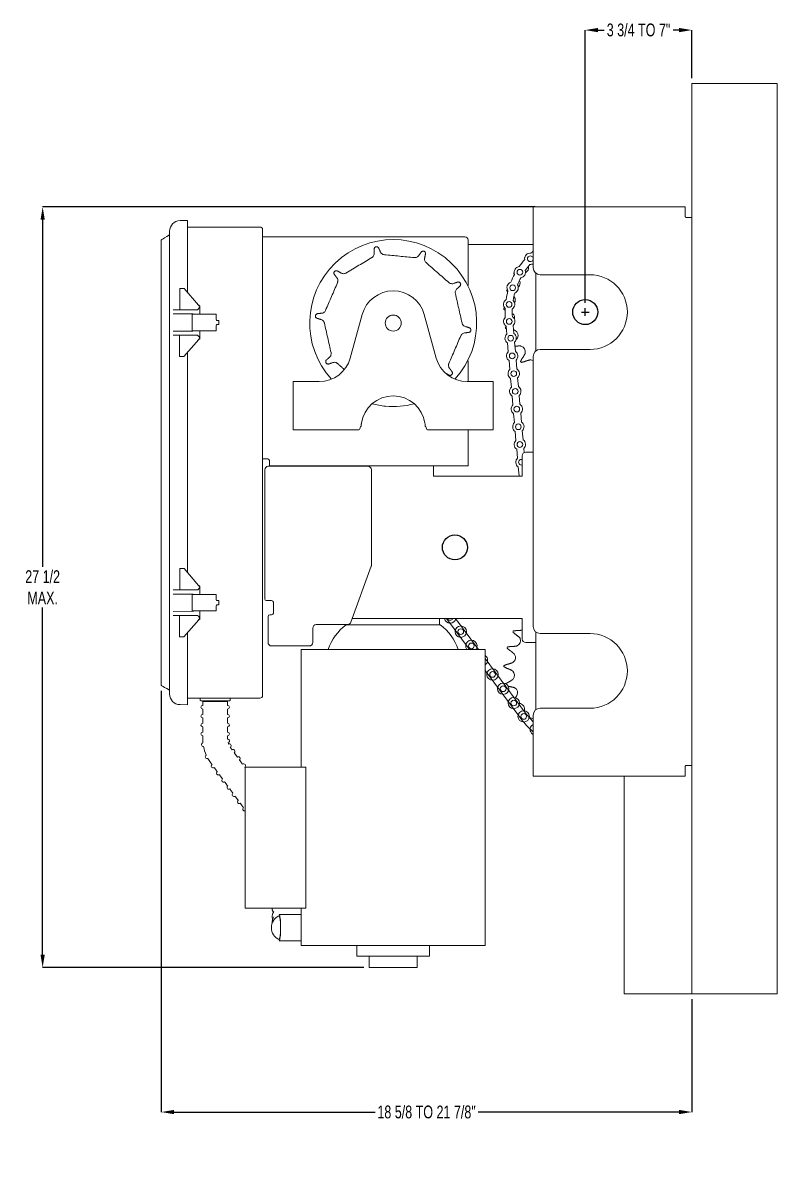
# Model space of a CAD drawing. Header units: inches. Extents: x 1.4 to 23.3, y 5.8 to 20.5.
# Drawn here: x 14.46 to 23.3, y 5.8 to 19.16 of the extents above; entities that cross this region are included whole.
import ezdxf

# ---------------------------------------------------------------- set-up
doc = ezdxf.new("R2010")
doc.units = ezdxf.units.IN
doc.header["$MEASUREMENT"] = 0
doc.header["$PDSIZE"] = -1
doc.layers.add('DIM', color=1, linetype='Continuous')
doc.styles.add('SLDTEXTSTYLE0', font='ARIAL.TTF', dxfattribs={"width": 0.7})
doc.dimstyles.new('SLDDIMSTYLE0', dxfattribs={"dimtxt": 0.15, "dimasz": 0.15, "dimexe": 0, "dimexo": 0.0625, "dimgap": 0.0375, "dimtad": 0, "dimtih": 1, "dimtoh": 1, "dimdec": 0, "dimlfac": 3, "dimrnd": 1e-09, "dimzin": 12, "dimdsep": 46, "dimtxsty": 'SLDTEXTSTYLE0', "dimsah": 1, "dimcen": 0.09, "dimadec": 0, "dimazin": 0, "dimtfac": 1, "dimtdec": 0, "dimtofl": 0, "dimtmove": 0, "dimatfit": 3, "dimfxl": 0, "dimtolj": 1, "dimtzin": 12, "dimarcsym": 0})

# ---------------------------------------------------------------- blocks, each defined once
blk = doc.blocks.new('*D9')
at = {"color": 0, "linetype": 'ByBlock', "lineweight": -2}
for p, q in [((16.084, 11.337), (16.084, 6.402)), ((22.302, 7.723), (22.302, 6.402)), ((16.234, 6.402), (18.591, 6.402)), ((22.152, 6.402), (19.796, 6.402))]:
    blk.add_line(p, q, dxfattribs=at)
at = {"color": 0, "linetype": 'ByBlock'}
for points in [[(16.084, 6.402), (16.234, 6.377), (16.234, 6.427)], [(22.302, 6.402), (22.152, 6.377), (22.152, 6.427)]]:
    blk.add_solid(points, dxfattribs=at)
at = {"layer": 'DEFPOINTS', "color": 0, "linetype": 'ByBlock'}
for p in [(16.084, 11.4), (22.302, 7.785)]:
    blk.add_point(p, dxfattribs=at)
at = {"color": 0, "linetype": 'ByBlock', "insert": (19.193, 6.402), "char_height": 0.15, "attachment_point": 5, "style": 'SLDTEXTSTYLE0'}
blk.add_mtext('18 5/8 TO 21 7/8"', dxfattribs=at)
blk = doc.blocks.new('*D11')
at = {"color": 0, "linetype": 'ByBlock', "lineweight": -2}
for p, q in [((20.462, 17.005), (14.694, 17.005)), ((14.694, 16.855), (14.694, 12.788)), ((14.694, 8.244), (14.694, 12.311)), ((18.457, 8.094), (14.694, 8.094))]:
    blk.add_line(p, q, dxfattribs=at)
at = {"color": 0, "linetype": 'ByBlock'}
for points in [[(14.694, 17.005), (14.669, 16.855), (14.719, 16.855)], [(14.694, 8.094), (14.669, 8.244), (14.719, 8.244)]]:
    blk.add_solid(points, dxfattribs=at)
at = {"layer": 'DEFPOINTS', "color": 0, "linetype": 'ByBlock'}
for p in [(20.525, 17.005), (18.52, 8.094)]:
    blk.add_point(p, dxfattribs=at)
at = {"color": 0, "linetype": 'ByBlock', "insert": (14.694, 12.549), "char_height": 0.15, "attachment_point": 5, "style": 'SLDTEXTSTYLE0'}
blk.add_mtext('27 1/2\\PMAX.', dxfattribs=at)
blk = doc.blocks.new('*D10')
at = {"layer": 'DEFPOINTS', "color": 0}
for p in [(22.302, 19.077), (22.302, 18.452), (21.052, 15.819)]:
    blk.add_point(p, dxfattribs=at)
at = {"layer": 'DIM', "color": 0, "lineweight": -2}
for p, q in [((21.052, 15.881), (21.052, 19.077)), ((21.202, 19.077), (21.273, 19.077)), ((22.152, 19.077), (22.081, 19.077)), ((22.302, 18.514), (22.302, 19.077))]:
    blk.add_line(p, q, dxfattribs=at)
at = {"layer": 'DIM', "color": 0}
for points in [[(21.202, 19.102), (21.202, 19.052), (21.052, 19.077)], [(22.152, 19.102), (22.152, 19.052), (22.302, 19.077)]]:
    blk.add_solid(points, dxfattribs=at)
at = {"layer": 'DIM', "color": 0, "insert": (21.677, 19.154), "char_height": 0.15, "attachment_point": 2, "style": 'SLDTEXTSTYLE0'}
blk.add_mtext('\\A1;3 3/4 TO 7"', dxfattribs=at)

msp = doc.modelspace()

# ---------------------------------------------------------------- linework, layer by layer
at = {"color": 7, "linetype": 'Continuous', "lineweight": 15}
for p, q in [((23.301982, 18.451794), (22.301982, 18.451794)), ((22.301982, 7.785128), (22.301982, 18.451794)), ((23.301982, 7.785128), (23.301982, 18.451794)), ((20.441649, 16.965237), (20.441649, 17.005237)), ((20.441649, 17.005237), (20.524982, 17.005237)), ((22.138649, 17.005237), (20.524982, 17.005237)), ((22.138649, 17.005237), (22.221982, 17.005237)), ((22.221982, 17.005237), (22.221982, 16.965237)), ((16.304607, 16.845481), (16.390122, 16.846974)), ((16.390122, 16.846974), (16.390122, 16.718337)), ((20.441649, 16.965237), (20.441649, 16.925237)), ((20.441649, 16.294404), (20.441649, 16.925237)), ((22.221982, 16.925237), (22.221982, 16.965237)), ((22.221982, 16.925237), (22.221982, 16.900237)), ((22.261982, 16.880237), (22.241982, 16.880237)), ((22.261982, 16.880237), (22.301982, 16.880237)), ((16.181788, 16.718337), (16.181788, 16.7205)), ((16.181788, 11.301671), (16.181788, 16.718337)), ((16.390122, 16.769104), (17.234382, 16.769104)), ((16.390122, 16.008925), (16.390122, 16.718337)), ((17.234382, 16.769104), (17.241049, 16.769104)), ((17.270982, 16.739171), (17.270982, 12.929222)), ((17.270982, 16.655237), (19.590316, 16.655237)), ((19.590316, 16.655237), (19.631982, 16.655237)), ((19.642316, 16.655237), (19.631982, 16.655237)), ((19.678982, 16.618571), (19.678982, 16.566404)), ((19.678982, 16.566404), (19.678982, 16.086305)), ((19.678982, 16.565237), (20.441649, 16.565237)), ((20.471982, 15.317045), (20.471982, 16.230097)), ((21.108315, 16.211071), (20.524982, 16.211071)), ((16.300952, 16.051671), (16.300952, 15.801671)), ((16.300952, 16.051671), (16.303018, 16.051671)), ((16.353937, 16.051671), (16.303018, 16.051671)), ((16.353937, 16.051671), (16.52233, 15.852745)), ((16.224241, 15.801671), (16.467467, 15.801671)), ((16.467467, 15.801671), (16.483315, 15.801671)), ((16.483315, 15.801671), (16.506649, 15.801671)), ((16.506649, 15.801671), (16.512286, 15.801671)), ((16.512286, 15.804459), (16.512286, 15.801671)), ((16.52233, 15.852745), (16.53454, 15.838322)), ((16.522472, 15.852745), (16.52233, 15.852745)), ((16.536602, 15.843494), (16.522472, 15.852745)), ((16.536602, 15.843494), (16.536602, 15.800944)), ((16.224241, 15.754034), (16.450676, 15.752057)), ((16.543315, 15.747504), (16.446649, 15.747504)), ((16.563315, 15.747504), (16.543315, 15.747504)), ((16.726649, 15.747504), (16.563315, 15.747504)), ((16.726649, 15.686671), (16.726649, 15.747504)), ((16.743882, 15.676671), (16.736649, 15.676671)), ((16.757216, 15.676671), (16.743882, 15.676671)), ((16.757216, 15.676671), (16.757216, 15.626671)), ((18.298478, 15.235284), (18.438819, 15.745191)), ((19.165145, 15.745191), (19.305486, 15.235284)), ((16.450676, 15.551284), (16.224241, 15.549308)), ((16.467467, 15.501671), (16.224241, 15.501671)), ((16.29707, 15.251671), (16.29707, 15.501671)), ((16.446649, 15.555838), (16.543315, 15.555838)), ((16.483315, 15.501671), (16.467467, 15.501671)), ((16.506649, 15.501671), (16.483315, 15.501671)), ((16.512653, 15.501671), (16.506649, 15.501671)), ((16.512653, 15.498678), (16.512653, 15.501671)), ((16.536602, 15.502397), (16.536602, 15.459975)), ((16.563315, 15.555838), (16.543315, 15.555838)), ((16.726649, 15.555838), (16.563315, 15.555838)), ((16.726649, 15.555838), (16.726649, 15.616671)), ((16.736649, 15.626671), (16.743882, 15.626671)), ((16.743882, 15.626671), (16.757216, 15.626671)), ((20.124434, 15.608633), (20.13248, 15.515899)), ((20.207538, 15.614891), (20.215502, 15.523103)), ((16.522472, 15.450923), (16.348833, 15.251974)), ((16.52233, 15.451136), (16.534419, 15.465265)), ((16.534419, 15.464894), (16.52233, 15.450923)), ((16.52233, 15.450923), (16.52233, 15.451136)), ((16.522472, 15.450923), (16.52233, 15.450923)), ((16.522472, 15.450923), (16.536602, 15.459975)), ((16.534665, 15.464894), (16.534419, 15.465265)), ((16.534419, 15.465265), (16.534419, 15.464894)), ((16.534665, 15.464894), (16.534419, 15.464894)), ((20.141477, 15.412206), (20.150488, 15.308346)), ((20.224498, 15.419409), (20.23351, 15.315549)), ((16.29707, 15.251671), (16.348568, 15.251671)), ((16.390122, 12.725592), (16.390122, 15.299281)), ((20.441649, 12.091071), (20.441649, 15.252737)), ((20.524982, 15.336071), (21.108315, 15.336071)), ((19.678982, 15.20417), (19.678982, 14.958571)), ((20.159485, 15.204652), (20.168497, 15.100792)), ((20.242507, 15.211855), (20.251518, 15.107996)), ((20.177494, 14.997099), (20.186505, 14.893239)), ((20.260515, 15.004302), (20.269526, 14.900442)), ((17.628649, 14.471237), (17.628649, 14.958571)), ((17.628649, 14.958571), (17.935315, 14.958571)), ((19.668649, 14.958571), (19.975315, 14.958571)), ((19.975315, 14.958571), (19.975315, 14.471237)), ((20.195502, 14.789545), (20.204513, 14.685685)), ((20.278523, 14.796748), (20.287535, 14.692889)), ((20.21351, 14.581991), (20.222521, 14.478132)), ((20.296531, 14.589195), (20.305543, 14.485335)), ((17.628649, 14.395237), (17.628649, 14.471237)), ((18.425656, 14.431237), (18.418204, 14.431237)), ((19.18576, 14.431237), (19.178309, 14.431237)), ((19.975315, 14.471237), (19.975315, 14.395237)), ((17.628649, 14.395237), (18.400888, 14.395237)), ((19.203076, 14.395237), (19.975315, 14.395237)), ((19.678982, 14.395237), (19.678982, 13.973571)), ((20.231518, 14.374438), (20.240529, 14.270578)), ((20.314539, 14.381641), (20.323551, 14.277781)), ((20.249526, 14.166884), (20.258538, 14.063024)), ((20.332548, 14.174088), (20.336593, 14.127461)), ((17.270982, 14.053571), (17.330982, 14.053571)), ((17.350982, 13.973571), (17.350982, 14.033571)), ((20.313649, 13.850237), (20.313649, 14.090237)), ((20.355316, 14.131904), (20.441649, 14.131904)), ((17.297572, 12.995033), (17.297572, 13.925237)), ((17.339238, 13.966904), (18.505905, 13.966904)), ((17.350982, 13.973571), (19.678982, 13.973571)), ((18.547571, 13.925237), (18.547571, 12.809619)), ((19.275315, 13.850237), (19.275315, 13.973571)), ((20.267534, 13.959331), (20.276546, 13.855471)), ((19.275315, 13.850237), (20.313649, 13.850237)), ((17.297572, 12.413571), (17.297572, 12.995033)), ((17.270982, 12.929222), (17.270982, 11.280837)), ((16.300952, 12.768337), (16.300952, 12.518337)), ((16.300952, 12.768337), (16.303018, 12.768337)), ((16.353937, 12.768337), (16.303018, 12.768337)), ((16.353937, 12.768337), (16.52233, 12.569412)), ((18.545059, 12.795368), (18.306883, 12.140986)), ((16.52233, 12.569412), (16.53454, 12.554988)), ((16.522472, 12.569412), (16.52233, 12.569412)), ((16.536602, 12.56016), (16.522472, 12.569412)), ((16.536602, 12.56016), (16.536602, 12.517611)), ((16.224241, 12.518337), (16.467467, 12.518337)), ((16.224241, 12.4707), (16.450676, 12.468724)), ((16.543315, 12.464171), (16.446649, 12.464171)), ((16.467467, 12.518337), (16.483315, 12.518337)), ((16.483315, 12.518337), (16.506649, 12.518337)), ((16.506649, 12.518337), (16.512286, 12.518337)), ((16.512286, 12.521126), (16.512286, 12.518337)), ((16.563315, 12.464171), (16.543315, 12.464171)), ((16.726649, 12.464171), (16.563315, 12.464171)), ((16.726649, 12.403337), (16.726649, 12.464171)), ((16.726649, 12.272504), (16.726649, 12.333337)), ((16.743882, 12.393337), (16.736649, 12.393337)), ((16.736649, 12.343338), (16.743882, 12.343338)), ((16.757216, 12.393337), (16.743882, 12.393337)), ((16.743882, 12.343338), (16.757216, 12.343338)), ((16.757216, 12.393337), (16.757216, 12.343338)), ((17.377572, 12.393571), (17.317572, 12.393571)), ((17.397572, 12.246904), (17.397572, 12.373571)), ((16.450676, 12.267951), (16.224241, 12.265975)), ((16.467467, 12.218338), (16.224241, 12.218338)), ((16.29707, 11.968338), (16.29707, 12.218338)), ((16.522472, 12.16759), (16.348833, 11.96864)), ((16.446649, 12.272504), (16.543315, 12.272504)), ((16.483315, 12.218338), (16.467467, 12.218338)), ((16.506649, 12.218338), (16.483315, 12.218338)), ((16.512653, 12.218338), (16.506649, 12.218338)), ((16.512653, 12.215344), (16.512653, 12.218338)), ((16.52233, 12.167803), (16.534419, 12.181932)), ((16.534419, 12.181561), (16.52233, 12.16759)), ((16.52233, 12.16759), (16.52233, 12.167803)), ((16.522472, 12.16759), (16.52233, 12.16759)), ((16.522472, 12.16759), (16.536602, 12.176642)), ((16.534665, 12.181561), (16.534419, 12.181932)), ((16.534419, 12.181932), (16.534419, 12.181561)), ((16.534665, 12.181561), (16.534419, 12.181561)), ((16.536602, 12.219064), (16.536602, 12.176642)), ((16.563315, 12.272504), (16.543315, 12.272504)), ((16.726649, 12.272504), (16.563315, 12.272504)), ((17.335072, 11.903571), (17.335072, 12.206904)), ((17.355072, 12.226904), (17.377572, 12.226904)), ((20.313649, 12.183571), (18.322383, 12.183571)), ((19.697671, 11.820238), (19.427896, 12.183571)), ((19.801464, 11.820238), (19.531689, 12.183571)), ((20.313649, 11.943571), (20.313649, 12.183571)), ((17.859405, 12.071904), (17.859405, 11.903571)), ((18.267729, 12.113571), (17.901071, 12.113571)), ((18.251982, 12.108571), (19.351982, 12.108571)), ((20.471982, 11.113711), (20.471982, 12.026763)), ((16.29707, 11.968338), (16.348568, 11.968338)), ((16.390122, 11.301671), (16.390122, 12.015948)), ((20.471982, 11.901904), (20.355316, 11.901904)), ((21.108315, 12.007738), (20.524982, 12.007738)), ((17.817738, 11.861904), (17.376738, 11.861904)), ((17.723649, 11.820238), (19.880315, 11.820238)), ((20.365598, 11.060463), (19.880315, 11.714041)), ((20.298691, 11.010785), (19.880315, 11.574253)), ((16.181788, 11.299508), (16.181788, 11.301671)), ((16.390122, 11.301671), (16.390122, 11.173034)), ((17.234382, 11.250904), (16.390122, 11.250904)), ((16.891508, 11.250904), (16.891508, 11.227571)), ((17.241049, 11.250904), (17.234382, 11.250904)), ((16.390122, 11.173034), (16.304607, 11.174527)), ((16.551298, 11.220904), (16.545982, 11.220904)), ((16.834854, 11.220904), (16.551298, 11.220904)), ((16.570149, 11.210904), (16.861815, 11.210904)), ((16.885009, 11.220904), (16.834854, 11.220904)), ((16.885982, 11.220904), (16.885792, 11.220904)), ((20.524982, 11.132738), (21.108315, 11.132738)), ((20.441649, 10.418571), (20.441649, 11.049404)), ((17.400316, 10.441071), (17.066982, 10.441071)), ((17.776462, 10.441071), (17.400316, 10.441071)), ((17.776462, 10.441071), (17.776462, 8.791071)), ((22.221982, 10.418571), (22.221982, 10.443571)), ((22.241982, 10.463571), (22.261982, 10.463571)), ((22.301982, 10.463571), (22.261982, 10.463571)), ((20.441649, 10.418571), (20.441649, 10.378571)), ((20.441649, 10.338571), (20.441649, 10.378571)), ((20.524982, 10.338571), (20.441649, 10.338571)), ((20.524982, 10.338571), (22.138649, 10.338571)), ((21.508649, 7.785128), (21.508649, 10.338571)), ((22.221982, 10.338571), (22.138649, 10.338571)), ((22.221982, 10.378571), (22.221982, 10.418571)), ((22.221982, 10.378571), (22.221982, 10.338571)), ((17.400316, 8.791071), (17.066982, 8.791071)), ((17.776462, 8.791071), (17.400316, 8.791071)), ((17.464556, 8.716904), (17.516982, 8.716904)), ((17.723649, 8.72857), (17.723649, 8.395237)), ((17.464556, 8.406904), (17.516982, 8.406904)), ((18.039485, 8.35357), (17.723649, 8.35357)), ((19.880315, 8.35357), (18.039485, 8.35357)), ((18.500283, 8.226904), (18.375315, 8.226904)), ((19.228649, 8.226904), (18.500283, 8.226904)), ((18.602342, 8.093571), (18.519649, 8.093571)), ((19.084316, 8.093571), (18.602342, 8.093571)), ((21.508649, 7.785128), (22.235982, 7.785128)), ((22.235982, 7.785128), (22.268982, 7.785128)), ((22.268982, 7.785128), (22.301982, 7.785128)), ((23.301982, 7.785128), (22.301982, 7.785128))]:
    msp.add_line(p, q, dxfattribs=at)
at = {"color": 7, "linetype": 'Continuous', "lineweight": 15, "flags": 128}
for points in [[(16.084317, 16.620396), (16.085124, 16.620862), (16.09158, 16.624589), (16.104487, 16.632041), (16.123835, 16.643211), (16.149609, 16.658092), (16.181788, 16.676671)], [(20.343467, 16.411972), (20.342392, 16.410777), (20.34125, 16.409503)], [(20.258538, 14.063024), (20.248973, 14.051604), (20.243253, 14.041)], [(20.276546, 13.855471), (20.272163, 13.850237)], [(16.084317, 11.399612), (16.085124, 11.399146), (16.09158, 11.395419), (16.104487, 11.387967), (16.123835, 11.376797), (16.149609, 11.361916), (16.181788, 11.343337)], [(20.441649, 10.971479), (20.405289, 11.010957), (20.365598, 11.060463)], [(20.441649, 10.82654), (20.435826, 10.830113), (20.422398, 10.842331)], [(20.441649, 10.875443), (20.440361, 10.88805), (20.441649, 10.894701)]]:
    msp.add_lwpolyline(points, dxfattribs=at)
at = {"color": 7, "linetype": 'Continuous', "lineweight": 15}
for centre, radius in [((20.286296, 16.240192), 0.033333), ((20.201944, 16.05896), 0.033333), ((20.159841, 15.863543), 0.033333), ((18.801982, 15.645237), 0.094), ((20.162078, 15.663655), 0.033333), ((20.178489, 15.467654), 0.033333), ((20.196498, 15.260101), 0.033333), ((20.214506, 15.052547), 0.033333), ((20.232514, 14.844994), 0.033333), ((20.250522, 14.63744), 0.033333), ((20.26853, 14.429886), 0.033333), ((20.286539, 14.222333), 0.033333), ((19.593896, 12.029896), 0.066667), ((19.593896, 12.029896), 0.033333), ((19.718092, 11.862629), 0.033333), ((19.966484, 11.528095), 0.066667), ((19.966484, 11.528095), 0.033333), ((20.09068, 11.360829), 0.066667), ((20.09068, 11.360829), 0.033333), ((20.214875, 11.193562), 0.066667), ((20.214875, 11.193562), 0.033333), ((20.331162, 11.03695), 0.066667), ((20.331162, 11.03695), 0.033333)]:
    msp.add_circle(centre, radius, dxfattribs=at)
for centre, radius in [((21.051982, 15.773571), 0.1465), ((19.525316, 13.016904), 0.146667)]:
    msp.add_circle(centre, radius)
for centre, radius, start, end in [((16.306788, 16.7205), 0.125, 91, 180), ((17.241049, 16.739171), 0.029933, 0, 90), ((18.801982, 15.645237), 0.978277, 317.6981869, 222.3018131), ((19.642316, 16.618571), 0.036667, 0, 90), ((20.408703, 16.398233), 0.066667, 82.8793526, 188.8030528), ((21.051982, 15.773571), 0.938333, 130.5750897, 132.5900462), ((20.286296, 16.240192), 0.066667, 95.6793526, 201.6030528), ((21.051982, 15.773571), 0.938333, 139.0923592, 145.3900462), ((21.051982, 15.773571), 0.855, 139.247159, 145.2352464), ((20.322095, 16.29545), 0.0675, 297.0435023, 8.0795923), ((20.408703, 16.398233), 0.033333, 140.8, 351.2556862), ((20.408703, 16.398233), 0.033333, 8.7443138, 140.8), ((20.408703, 16.398233), 0.066667, 266.2061097, 299.6162402), ((21.051982, 15.773571), 0.938333, 151.8923592, 158.1900462), ((21.051982, 15.773571), 0.953703, 150.6902377, 151.5125436), ((21.051982, 15.773571), 0.855, 152.047159, 158.0352464), ((20.286296, 16.240192), 0.066667, 279.0061097, 18.2762957), ((20.524982, 16.294404), 0.083333, 180, 270), ((21.108316, 15.773571), 0.4375, 270, 90), ((21.051982, 15.773571), 0.953703, 164.023571, 164.8458769), ((20.201944, 16.05896), 0.066667, 108.4793526, 214.4030528), ((20.201944, 16.05896), 0.066667, 291.8061097, 31.0762957), ((20.221416, 16.113059), 0.0675, 314.0820386, 21.4129256), ((18.801982, 15.645237), 0.376667, 15.3884768, 164.6115232), ((20.159841, 15.863543), 0.066667, 121.2793526, 227.2030528), ((21.051982, 15.773571), 0.938333, 164.6923592, 170.9900462), ((20.159841, 15.863543), 0.066667, 304.6061097, 43.8762957), ((21.051982, 15.773571), 0.855, 164.847159, 170.8352464), ((20.165512, 15.912366), 0.0675, 330.982544, 34.7462589), ((21.051982, 15.773571), 0.953703, 177.3569043, 178.1792103), ((21.051982, 15.773571), 0.938333, 177.4923592, 183.7900462), ((21.051982, 15.773571), 0.855, 177.647159, 183.6352464), ((16.736649, 15.686671), 0.01, 180, 270), ((20.162078, 15.663655), 0.066667, 134.0793526, 235.6216547), ((20.162078, 15.663655), 0.066667, 312.9919701, 56.6762957), ((20.157399, 15.704191), 0.0675, 347.76691, 48.0795923), ((16.736649, 15.616671), 0.01, 90, 180), ((20.178489, 15.467654), 0.066667, 133.6409847, 236.2766098), ((21.051982, 15.773571), 0.953703, 190.6902377, 191.5125436), ((20.178489, 15.467654), 0.066667, 313.6409847, 56.2766098), ((20.197512, 15.499756), 0.0675, 334.123189, 61.4129256), ((20.283691, 15.310082), 0.0675, 347.4565223, 74.7462589), ((17.935316, 15.335237), 0.376667, 270, 344.6115232), ((19.668649, 15.335237), 0.376667, 195.3884768, 270), ((20.196498, 15.260101), 0.066667, 133.6409847, 236.2766098), ((20.196498, 15.260101), 0.066667, 313.6409847, 56.2766098), ((20.524982, 15.252737), 0.083333, 90, 180), ((20.214506, 15.052547), 0.066667, 133.6409847, 236.2766098), ((20.214506, 15.052547), 0.066667, 313.6409847, 56.2766098), ((21.051982, 15.773571), 0.953703, 217.3569043, 218.1792103), ((20.411288, 15.145396), 0.0675, 63.2697701, 88.0795923), ((20.232514, 14.844994), 0.066667, 133.6409847, 236.2766098), ((20.232514, 14.844994), 0.066667, 313.6409847, 56.2766098), ((18.801982, 14.415237), 0.376667, 8.5500077, 171.4499923), ((18.801982, 15.645237), 0.978277, 255.3242959, 264.7028507), ((18.801982, 15.645237), 0.978277, 264.7028507, 284.6757041), ((20.250522, 14.63744), 0.066667, 133.6409847, 236.2766098), ((20.250522, 14.63744), 0.066667, 313.6409847, 56.2766098), ((20.26853, 14.429886), 0.066667, 133.6409847, 236.2766098), ((20.26853, 14.429886), 0.066667, 313.6409847, 56.2766098), ((20.286539, 14.222333), 0.066667, 133.6409847, 236.2766098), ((20.286539, 14.222333), 0.066667, 313.6409847, 56.2766098), ((17.330982, 14.033571), 0.02, 0, 90), ((20.304547, 14.014779), 0.066667, 133.6409847, 236.2766098), ((20.304547, 14.014779), 0.033333, 74.1534524, 285.8465476), ((20.304547, 14.014779), 0.033333, 74.1533317, 128.1298523), ((20.355316, 14.090237), 0.041667, 90, 180), ((17.339238, 13.925237), 0.041667, 90, 180), ((18.505905, 13.925237), 0.041667, 0, 90), ((20.322555, 13.807226), 0.066667, 133.6409847, 139.821082), ((18.505905, 12.809619), 0.041667, 340, 0), ((16.736649, 12.403337), 0.01, 180, 270), ((16.736649, 12.333337), 0.01, 90, 180), ((17.317571, 12.413571), 0.02, 180, 270), ((17.377571, 12.373571), 0.02, 0, 90), ((17.355071, 12.206904), 0.02, 90, 180), ((17.377571, 12.246904), 0.02, 270, 0), ((19.4697, 12.197162), 0.066667, 191.7636582, 348.2363418), ((19.4697, 12.197162), 0.033333, 204.0635878, 335.9364122), ((17.901071, 12.071904), 0.041667, 90, 180), ((18.57767, 11.649949), 0.5625, 125.3803034, 162.3780768), ((18.267729, 12.155237), 0.041667, 270, 340), ((19.026294, 11.649949), 0.5625, 17.6219232, 54.6196966), ((21.12097, 11.757157), 0.953703, 162.9221804, 163.7444863), ((20.524982, 12.091071), 0.083333, 180, 270), ((17.376738, 11.903571), 0.041667, 180, 270), ((17.817738, 11.903571), 0.041667, 270, 0), ((19.718092, 11.862629), 0.066667, 46.5412186, 219.484743), ((19.718092, 11.862629), 0.066667, 320.515257, 46.5412186), ((20.228095, 11.925628), 0.0675, 293.0217984, 20.311535), ((20.355316, 11.943571), 0.041667, 180, 270), ((21.108316, 11.570237), 0.4375, 270, 90), ((21.051982, 11.570237), 0.953703, 162.9221804, 163.7444863), ((20.168344, 11.726047), 0.0675, 306.3551317, 33.6448683), ((19.842288, 11.695362), 0.066667, 304.7791785, 55.2208659), ((21.051982, 11.570237), 0.953703, 176.2555137, 177.0778196), ((20.15623, 11.518066), 0.0675, 319.688465, 46.9782016), ((20.192407, 11.312898), 0.0675, 333.0217984, 60.311535), ((16.306788, 11.299508), 0.125, 180, 269), ((16.545982, 11.227571), 0.006667, 180, 270), ((17.241049, 11.280837), 0.029933, 270, 0), ((16.570149, 11.144237), 0.020833, 90, 270), ((16.861816, 11.144237), 0.020833, 270, 90), ((20.274924, 11.121603), 0.0675, 346.3551317, 73.6448683), ((20.524982, 11.049404), 0.083333, 90, 180), ((16.570149, 11.040071), 0.020833, 90, 270), ((16.570149, 10.935904), 0.020833, 90, 270), ((16.861816, 11.040071), 0.020833, 270, 90), ((16.861816, 10.935904), 0.020833, 270, 90), ((21.052061, 11.570163), 0.938333, 216.5939541, 229.4185906), ((20.399332, 10.954494), 0.0675, 51.1767783, 86.9782016), ((16.570149, 10.831737), 0.020833, 90, 270), ((16.861816, 10.831737), 0.020833, 270, 90), ((20.473561, 10.885072), 0.066667, 118.5995876, 219.874552), ((16.575612, 10.705805), 0.020833, 98.6598378, 278.6598378), ((17.049316, 10.777952), 0.479167, 180, 186.1675146), ((16.863953, 10.74972), 0.020833, 278.6598378, 98.6598378), ((17.049316, 10.777952), 0.1875, 180, 182.2704213), ((17.049316, 10.777952), 0.1875, 195.0406611, 200.1745967), ((16.88161, 10.6941), 0.020833, 296.5647689, 116.5647689), ((17.049316, 10.777952), 0.479167, 191.1748569, 204.0704198), ((16.620735, 10.563664), 0.020833, 116.5647689, 296.5647689), ((17.049316, 10.777952), 0.1875, 212.9377335, 216.1267158), ((16.926485, 10.628202), 0.020833, 306.1267158, 126.1267158), ((16.987899, 10.544065), 0.020833, 306.1267158, 126.1267158), ((17.049316, 10.777952), 0.479167, 209.0627496, 216.1267158), ((16.690902, 10.456243), 0.020833, 126.1267158, 306.1267158), ((17.049313, 10.459928), 0.020833, 306.1267158, 126.1267158), ((16.752316, 10.372106), 0.020833, 126.1267158, 306.1267158), ((16.81373, 10.287969), 0.020833, 126.1267158, 306.1267158), ((16.875143, 10.203832), 0.020833, 126.1267158, 306.1267158), ((16.936557, 10.119695), 0.020833, 126.1267158, 306.1267158), ((16.997971, 10.035559), 0.020833, 126.1267158, 306.1267158), ((17.059385, 9.951422), 0.020833, 126.1267158, 291.3871277), ((17.529482, 8.561904), 0.154167, 115.4220843, 244.5779157)]:
    msp.add_arc(centre, radius, start, end, dxfattribs=at)
for centre, major_axis, ratio, start_param, end_param in [((16.494982, 15.854976), (0.001628, 0.055974), 0.743829861, 3.608942618, 4.431976311), ((16.494982, 15.871907), (0.0397, -0.033422), 0.378514433, 6.272175522, 6.544137861), ((16.494982, 15.448929), (-0.001673, 0.05538), 0.75177169, 4.982040297, 5.805073989), ((16.494982, 15.432177), (0.039818, 0.032558), 0.376987731, 6.031716024, 6.293986212), ((18.400888, 14.471237), (0, 0.076), 0.267949192, 3.141592654, 4.158127146), ((19.203076, 14.471237), (0, 0.076), 0.267949192, 2.125058161, 3.141592654), ((16.494982, 12.588574), (0.0397, -0.033422), 0.378514433, 6.272175522, 6.544137861), ((16.494982, 12.571643), (0.001628, 0.055974), 0.743829861, 3.608942618, 4.431976311), ((16.494982, 12.165596), (-0.001673, 0.05538), 0.75177169, 4.982040297, 5.805073989), ((16.494982, 12.148843), (0.039818, 0.032558), 0.376987731, 6.031716024, 6.293986212), ((17.464556, 8.561904), (0, 0.155), 0.120558403, 3.141592654, 6.283185307), ((17.464556, 8.561904), (0, 0.138333), 0.120558403, 3.141592654, 6.283185307)]:
    msp.add_ellipse(centre, major_axis=major_axis, ratio=ratio, start_param=start_param, end_param=end_param, dxfattribs=at)
for points, knots in [([(22.241982, 16.880237), (22.239996, 16.8804), (22.236017, 16.880727), (22.230154, 16.883687), (22.225556, 16.888271), (22.222547, 16.893974), (22.222168, 16.898174), (22.221982, 16.900237)], [0, 0, 0, 0, 0.206859, 0.41437959, 0.60967998, 0.808284529, 1, 1, 1, 1]), ([(18.552348, 16.411912), (18.555092, 16.413741), (18.563168, 16.419125), (18.573442, 16.431954), (18.580552, 16.45033), (18.579754, 16.463235), (18.579355, 16.469677)], [0, 0, 0, 0, 0.146285962, 0.43046359, 0.715733243, 1, 1, 1, 1]), ([(18.578963, 16.514229), (18.579719, 16.517331), (18.581216, 16.523478), (18.58726, 16.531241), (18.595352, 16.536628), (18.604785, 16.538987), (18.6144, 16.538107), (18.62314, 16.534129), (18.628193, 16.529371), (18.630288, 16.526344), (18.630614, 16.525872)], [0, 0, 0, 0, 0.143759358, 0.28488267, 0.422605886, 0.558135298, 0.693839657, 0.831959687, 0.973833, 1, 1, 1, 1]), ([(18.649374, 16.48546), (18.650577, 16.482059), (18.653887, 16.472697), (18.663981, 16.459619), (18.679815, 16.448463), (18.692299, 16.446068), (18.698553, 16.444868)], [0, 0, 0, 0, 0.15997393, 0.440438424, 0.719693613, 1, 1, 1, 1]), ([(18.698553, 16.444868), (18.757205, 16.43943), (18.874576, 16.428547), (18.991946, 16.417665), (19.050664, 16.412221)], [0, 0, 0, 0, 0.499724331, 1, 1, 1, 1]), ([(19.050664, 16.412221), (19.053959, 16.412088), (19.063657, 16.411697), (19.07951, 16.416037), (19.096063, 16.426724), (19.103003, 16.437634), (19.106467, 16.443079)], [0, 0, 0, 0, 0.146283995, 0.430463007, 0.715731707, 1, 1, 1, 1]), ([(19.132337, 16.479354), (19.134771, 16.481419), (19.139595, 16.485512), (19.149048, 16.48824), (19.158761, 16.487841), (19.167779, 16.484206), (19.175041, 16.477842), (19.179773, 16.469487), (19.181065, 16.462667), (19.18098, 16.458987), (19.180967, 16.458413)], [0, 0, 0, 0, 0.1437608039, 0.2848833918, 0.4226046706, 0.5581328322, 0.6938381448, 0.8319591584, 0.9738336269, 1, 1, 1, 1]), ([(18.248295, 16.231358), (18.298942, 16.261433), (18.400293, 16.321618), (18.501644, 16.381803), (18.552348, 16.411912)], [0, 0, 0, 0, 0.499724146, 1, 1, 1, 1]), ([(19.17239, 16.414692), (19.171364, 16.411234), (19.168539, 16.401714), (19.169018, 16.385201), (19.175271, 16.366869), (19.183963, 16.357593), (19.188317, 16.352946)], [0, 0, 0, 0, 0.159974138, 0.440438005, 0.719691585, 1, 1, 1, 1]), ([(19.188317, 16.352946), (19.232572, 16.314072), (19.32113, 16.236279), (19.409688, 16.158487), (19.453991, 16.119569)], [0, 0, 0, 0, 0.499724112, 1, 1, 1, 1]), ([(18.110776, 16.217179), (18.109564, 16.220133), (18.107162, 16.225985), (18.107488, 16.235819), (18.110869, 16.244933), (18.117113, 16.252386), (18.125409, 16.257326), (18.134818, 16.259245), (18.141703, 16.258366), (18.145178, 16.257148), (18.145719, 16.256958)], [0, 0, 0, 0, 0.143761283, 0.28488426, 0.422606125, 0.558133223, 0.693835919, 0.831959232, 0.97383011, 1, 1, 1, 1]), ([(18.149384, 16.118758), (18.150529, 16.121852), (18.153897, 16.130954), (18.154669, 16.147372), (18.14962, 16.166418), (18.141389, 16.176389), (18.13728, 16.181366)], [0, 0, 0, 0, 0.1462830124, 0.4304621408, 0.715730903, 1, 1, 1, 1]), ([(18.184649, 16.235291), (18.187621, 16.233246), (18.195802, 16.227618), (18.211655, 16.222971), (18.231023, 16.223253), (18.24253, 16.228653), (18.248295, 16.231358)], [0, 0, 0, 0, 0.15997611, 0.44043873, 0.719690611, 1, 1, 1, 1]), ([(18.009527, 15.793969), (18.032824, 15.848071), (18.079443, 15.956334), (18.126062, 16.064597), (18.149384, 16.118758)], [0, 0, 0, 0, 0.499724303, 1, 1, 1, 1]), ([(19.453991, 16.119569), (19.456579, 16.117524), (19.464196, 16.111508), (19.479571, 16.1057), (19.499245, 16.104617), (19.511272, 16.109364), (19.517275, 16.111734)], [0, 0, 0, 0, 0.1462855911, 0.4304633028, 0.7157313638, 1, 1, 1, 1]), ([(19.553923, 16.050019), (19.55106, 16.047825), (19.543179, 16.041783), (19.53386, 16.028142), (19.528143, 16.009635), (19.529723, 15.997023), (19.530514, 15.990704)], [0, 0, 0, 0, 0.1599737616, 0.4404384705, 0.7196918736, 1, 1, 1, 1]), ([(19.559526, 16.125874), (19.562709, 16.126114), (19.569018, 16.12659), (19.578269, 16.123241), (19.585892, 16.117209), (19.591051, 16.108967), (19.593186, 16.099551), (19.592103, 16.090009), (19.58914, 16.083733), (19.586908, 16.080805), (19.58656, 16.080349)], [0, 0, 0, 0, 0.1437609397, 0.2848846795, 0.4226060721, 0.5581325171, 0.6938392884, 0.8319592948, 0.9738335309, 1, 1, 1, 1]), ([(19.530514, 15.990704), (19.543467, 15.933242), (19.569387, 15.818253), (19.595307, 15.703264), (19.608274, 15.645738)], [0, 0, 0, 0, 0.499724115, 1, 1, 1, 1]), ([(17.955725, 15.759742), (17.959331, 15.759834), (17.969258, 15.76009), (17.984815, 15.765648), (18.000318, 15.77726), (18.006453, 15.788393), (18.009527, 15.793969)], [0, 0, 0, 0, 0.159970969, 0.440436842, 0.719691999, 1, 1, 1, 1]), ([(16.467467, 15.746277), (16.467432, 15.746294), (16.466429, 15.746796), (16.463577, 15.748206), (16.45814, 15.750857), (16.453424, 15.751615), (16.450676, 15.752057)], [0, 0, 0, 0, 0.006385413, 0.1846580012, 0.5247957329, 1, 1, 1, 1]), ([(17.906605, 15.701667), (17.903889, 15.703344), (17.898506, 15.706667), (17.89299, 15.714814), (17.890368, 15.724175), (17.891039, 15.733875), (17.894847, 15.742748), (17.901331, 15.749831), (17.907418, 15.753167), (17.910944, 15.754223), (17.911493, 15.754388)], [0, 0, 0, 0, 0.143758651, 0.28488476, 0.422607369, 0.558133606, 0.693840956, 0.831960978, 0.973836839, 1, 1, 1, 1]), ([(17.995691, 15.644736), (17.994799, 15.647912), (17.992174, 15.657256), (17.983148, 15.670992), (17.967868, 15.683432), (17.955348, 15.686661), (17.949098, 15.688273)], [0, 0, 0, 0, 0.146283256, 0.430462232, 0.715730027, 1, 1, 1, 1]), ([(18.07345, 15.299771), (18.060497, 15.357233), (18.034577, 15.472222), (18.008658, 15.58721), (17.995691, 15.644736)], [0, 0, 0, 0, 0.499724102, 1, 1, 1, 1]), ([(19.608274, 15.645738), (19.609166, 15.642563), (19.611791, 15.633219), (19.620817, 15.619483), (19.636096, 15.607043), (19.648617, 15.603814), (19.654866, 15.602202)], [0, 0, 0, 0, 0.1462833235, 0.430462432, 0.7157326413, 1, 1, 1, 1]), ([(16.450676, 15.551284), (16.453595, 15.551764), (16.458453, 15.552563), (16.463011, 15.554903), (16.464831, 15.555838)], [0, 0, 0, 0, 0.6008032453, 1, 1, 1, 1]), ([(19.648239, 15.530733), (19.644634, 15.53064), (19.634707, 15.530385), (19.61915, 15.524827), (19.603647, 15.513215), (19.597511, 15.502082), (19.594437, 15.496505)], [0, 0, 0, 0, 0.159973776, 0.440436526, 0.719691537, 1, 1, 1, 1]), ([(19.697359, 15.588808), (19.700076, 15.587131), (19.705459, 15.583808), (19.710974, 15.57566), (19.713597, 15.5663), (19.712926, 15.5566), (19.709118, 15.547727), (19.702634, 15.540644), (19.696547, 15.537308), (19.69302, 15.536251), (19.692471, 15.536087)], [0, 0, 0, 0, 0.14376079, 0.28488377, 0.422607094, 0.55813331, 0.693840639, 0.831961147, 0.973834319, 1, 1, 1, 1]), ([(19.594437, 15.496505), (19.571141, 15.442404), (19.524522, 15.334141), (19.477903, 15.225878), (19.45458, 15.171716)], [0, 0, 0, 0, 0.499724366, 1, 1, 1, 1]), ([(18.050042, 15.240456), (18.052904, 15.24265), (18.060785, 15.248692), (18.070104, 15.262333), (18.075821, 15.280839), (18.074241, 15.293452), (18.07345, 15.299771)], [0, 0, 0, 0, 0.159972015, 0.44043843, 0.719692563, 1, 1, 1, 1]), ([(18.044438, 15.164601), (18.041255, 15.164361), (18.034947, 15.163885), (18.025696, 15.167234), (18.018072, 15.173266), (18.012913, 15.181508), (18.010779, 15.190924), (18.011861, 15.200466), (18.014825, 15.206742), (18.017057, 15.20967), (18.017404, 15.210126)], [0, 0, 0, 0, 0.143760718, 0.284884239, 0.422608023, 0.558134258, 0.693839517, 0.831959989, 0.973835151, 1, 1, 1, 1]), ([(18.149973, 15.170906), (18.147385, 15.17295), (18.139769, 15.178967), (18.124393, 15.184774), (18.104719, 15.185858), (18.092692, 15.18111), (18.086689, 15.178741)], [0, 0, 0, 0, 0.146282859, 0.430460367, 0.715734281, 1, 1, 1, 1]), ([(19.45458, 15.171716), (19.453436, 15.168623), (19.450067, 15.159521), (19.449295, 15.143103), (19.454345, 15.124057), (19.462576, 15.114086), (19.466684, 15.109109)], [0, 0, 0, 0, 0.146283949, 0.430462225, 0.715732531, 1, 1, 1, 1]), ([(19.493189, 15.073295), (19.494401, 15.070342), (19.496802, 15.06449), (19.496476, 15.054656), (19.493096, 15.045542), (19.486851, 15.038089), (19.478555, 15.033149), (19.469146, 15.03123), (19.462261, 15.032109), (19.458787, 15.033327), (19.458246, 15.033517)], [0, 0, 0, 0, 0.143760713, 0.284885131, 0.422607737, 0.558133495, 0.693838955, 0.831960472, 0.973834767, 1, 1, 1, 1]), ([(18.429502, 14.471237), (18.428921, 14.4671), (18.427764, 14.45885), (18.426403, 14.445109), (18.42593, 14.436335), (18.425656, 14.431237)], [0, 0, 0, 0, 0.296612091, 0.591344814, 1, 1, 1, 1]), ([(19.178309, 14.431237), (19.178123, 14.434868), (19.177751, 14.442128), (19.176595, 14.455628), (19.175248, 14.46549), (19.174463, 14.471237)], [0, 0, 0, 0, 0.29443322, 0.588778653, 1, 1, 1, 1]), ([(16.467467, 12.462943), (16.467432, 12.462961), (16.466429, 12.463462), (16.463577, 12.464873), (16.45814, 12.467524), (16.453424, 12.468282), (16.450676, 12.468724)], [0, 0, 0, 0, 0.006385413, 0.1846580012, 0.5247957329, 1, 1, 1, 1]), ([(16.450676, 12.267951), (16.453595, 12.268431), (16.458453, 12.26923), (16.463011, 12.27157), (16.464831, 12.272504)], [0, 0, 0, 0, 0.6008032453, 1, 1, 1, 1]), ([(16.885009, 11.220904), (16.885041, 11.220904), (16.885551, 11.220905), (16.886784, 11.221069), (16.888586, 11.221851), (16.890202, 11.223369), (16.891298, 11.225346), (16.891438, 11.226829), (16.891508, 11.227571)], [0, 0, 0, 0, 0.009680999, 0.151342012, 0.366317443, 0.57843096, 0.789170462, 1, 1, 1, 1]), ([(22.221982, 10.443571), (22.222202, 10.445814), (22.222642, 10.450301), (22.226066, 10.456264), (22.230987, 10.460683), (22.236666, 10.46319), (22.240268, 10.463448), (22.241982, 10.463571)], [0, 0, 0, 0, 0.208309626, 0.416693193, 0.622782947, 0.820495527, 1, 1, 1, 1]), ([(17.383832, 8.791071), (17.383698, 8.790721), (17.382164, 8.786713), (17.38247, 8.777768), (17.385514, 8.765938), (17.392495, 8.755397), (17.39851, 8.748768), (17.402975, 8.745864), (17.403482, 8.745534)], [0, 0, 0, 0, 0.021405017, 0.2451257044, 0.4785942467, 0.7121105896, 0.9672828876, 1, 1, 1, 1]), ([(17.403482, 8.74573), (17.39951, 8.740949), (17.392239, 8.730455), (17.385033, 8.713247), (17.381928, 8.694924), (17.383631, 8.677028), (17.386429, 8.665106), (17.38952, 8.659689), (17.389586, 8.659571)], [0.4061148111, 0.4061148111, 0.4061148111, 0.4061148111, 0.5202045227, 0.644349402, 0.7644294033, 0.8814311237, 0.9974337666, 1, 1, 1, 1]), ([(17.403482, 8.68928), (17.399781, 8.683556), (17.392725, 8.670838), (17.385624, 8.650048), (17.382104, 8.62908), (17.383063, 8.615596), (17.383489, 8.609619)], [0.3403940465, 0.3403940465, 0.3403940465, 0.3403940465, 0.4975926473, 0.6780954832, 0.8573194134, 1, 1, 1, 1]), ([(17.403482, 8.654509), (17.399866, 8.648395), (17.39475, 8.638275), (17.391612, 8.627478), (17.390442, 8.62345)], [0.6848381396, 0.6848381396, 0.6848381396, 0.6848381396, 0.8824500542, 1, 1, 1, 1])]:
    msp.add_open_spline(points, degree=3, knots=knots, dxfattribs=at)
for points in [[(16.084317, 16.620396), (16.084317, 11.399612)], [(18.579355, 16.469677), (18.578963, 16.514229)], [(18.630614, 16.525872), (18.649374, 16.48546)], [(19.106467, 16.443079), (19.132337, 16.479354)], [(19.180967, 16.458413), (19.17239, 16.414692)], [(20.342778, 16.4059), (20.34125, 16.409503)], [(18.13728, 16.181366), (18.110776, 16.217179)], [(18.145719, 16.256958), (18.184649, 16.235291)], [(20.223866, 16.214689), (20.213752, 16.228455)], [(19.517275, 16.111734), (19.559526, 16.125874)], [(19.58656, 16.080349), (19.553923, 16.050019)], [(20.135116, 16.03607), (20.139278, 16.036746)], [(20.14483, 16.011506), (20.131443, 16.022884)], [(16.536649, 15.747504), (16.536649, 15.800943)], [(20.114759, 15.795712), (20.098761, 15.803873)], [(20.099294, 15.81755), (20.108761, 15.821484)], [(16.446649, 15.747504), (16.446649, 15.555838)], [(17.949098, 15.688273), (17.906605, 15.701667)], [(17.911493, 15.754388), (17.955725, 15.759742)], [(16.536649, 15.502398), (16.536649, 15.555838)], [(19.692471, 15.536087), (19.648239, 15.530733)], [(19.654866, 15.602202), (19.697359, 15.588808)], [(20.114831, 15.59666), (20.124844, 15.603907)], [(20.126837, 15.580945), (20.117467, 15.583228)], [(20.219994, 15.563402), (20.211862, 15.565055)], [(20.229811, 15.559027), (20.219994, 15.563402)], [(20.242657, 15.375646), (20.228508, 15.373201)], [(20.241246, 15.44863), (20.252799, 15.46103)], [(20.290888, 15.377198), (20.242657, 15.375646)], [(20.252799, 15.46103), (20.258245, 15.470296)], [(20.30145, 15.375204), (20.290888, 15.377198)], [(18.017404, 15.210126), (18.050042, 15.240456)], [(20.311645, 15.229045), (20.322553, 15.243209)], [(20.322553, 15.243209), (20.346418, 15.28515)], [(20.346418, 15.28515), (20.34958, 15.295423)], [(18.086689, 15.178741), (18.044438, 15.164601)], [(18.22956, 15.100994), (18.149973, 15.170906)], [(19.466684, 15.109109), (19.493189, 15.073295)], [(20.293911, 15.194885), (20.311645, 15.229045)], [(20.339801, 15.192704), (20.302294, 15.184065)], [(20.356241, 15.199729), (20.339801, 15.192704)], [(20.402813, 15.212362), (20.356241, 15.199729)], [(20.41355, 15.212858), (20.402813, 15.212362)], [(19.458246, 15.033517), (19.419315, 15.055184)], [(16.446649, 12.464171), (16.446649, 12.272504)], [(16.536649, 12.464171), (16.536649, 12.51761)], [(16.536649, 12.219065), (16.536649, 12.272504)], [(19.343649, 12.108571), (19.343649, 12.183571)], [(20.234236, 11.998634), (20.205393, 12.024119)], [(20.209319, 12.037231), (20.247421, 12.042674)], [(20.247421, 12.042674), (20.265287, 12.042039)], [(20.265287, 12.042039), (20.313285, 12.047021)], [(20.286876, 11.958809), (20.234236, 11.998634)], [(20.291397, 11.949059), (20.286876, 11.958809)], [(17.723649, 11.820238), (17.723649, 11.051904)], [(19.880315, 11.051904), (19.880315, 11.820238)], [(20.165248, 11.811714), (20.136406, 11.837199)], [(20.140331, 11.850312), (20.178433, 11.855755)], [(20.180525, 11.802427), (20.165248, 11.811714)], [(20.178433, 11.855755), (20.1963, 11.855119)], [(20.217888, 11.77189), (20.180525, 11.802427)], [(20.1963, 11.855119), (20.244297, 11.860102)], [(20.224537, 11.763445), (20.217888, 11.77189)], [(20.244297, 11.860102), (20.254493, 11.863504)], [(20.100315, 11.632521), (20.136135, 11.646604)], [(20.136135, 11.646604), (20.153666, 11.650106)], [(20.153666, 11.650106), (20.199221, 11.666023)], [(20.199221, 11.666023), (20.208357, 11.671685)], [(20.133462, 11.60071), (20.09952, 11.618857)], [(20.150468, 11.595197), (20.133462, 11.60071)], [(20.193867, 11.574099), (20.150468, 11.595197)], [(20.202284, 11.567415), (20.193867, 11.574099)], [(20.122738, 11.41911), (20.14321, 11.433337)], [(20.14321, 11.433337), (20.159462, 11.440788)], [(20.169013, 11.38662), (20.151193, 11.388064)], [(20.159462, 11.440788), (20.200118, 11.466781)], [(20.216107, 11.3761), (20.169013, 11.38662)], [(20.200118, 11.466781), (20.207702, 11.474397)], [(20.225839, 11.371537), (20.216107, 11.3761)], [(16.539316, 11.250904), (16.539316, 11.227571)], [(20.231199, 11.256859), (20.246939, 11.273116)], [(20.246939, 11.273116), (20.252562, 11.282276)], [(16.570149, 11.210904), (16.570149, 11.165071)], [(16.570149, 11.123404), (16.570149, 11.060904)], [(16.861815, 11.165071), (16.861815, 11.210904)], [(16.861815, 11.060904), (16.861815, 11.123404)], [(20.293931, 11.186371), (20.28341, 11.188567)], [(20.339258, 11.101848), (20.340519, 11.105679)], [(16.570149, 11.019238), (16.570149, 10.956738)], [(16.861815, 10.956738), (16.861815, 11.019238)], [(17.723649, 11.051904), (17.723649, 10.441071)], [(19.880315, 8.72857), (19.880315, 11.051904)], [(16.570149, 10.915071), (16.570149, 10.852571)], [(16.861815, 10.852571), (16.861815, 10.915071)], [(16.570149, 10.810904), (16.570149, 10.777952)], [(16.861815, 10.777952), (16.861815, 10.810904)], [(16.914203, 10.64503), (16.897869, 10.667407)], [(16.975616, 10.560893), (16.938768, 10.611375)], [(16.662285, 10.495448), (16.678619, 10.473071)], [(16.703185, 10.439416), (16.740033, 10.388934)], [(17.03703, 10.476756), (17.000182, 10.527238)], [(17.066982, 10.435721), (17.061596, 10.443101)], [(17.066982, 10.441071), (17.066982, 8.791071)], [(16.764598, 10.355279), (16.801447, 10.304797)], [(16.826012, 10.271142), (16.86286, 10.22066)], [(16.887426, 10.187005), (16.924274, 10.136523)], [(16.94884, 10.102868), (16.985688, 10.052386)], [(17.010254, 10.018731), (17.047102, 9.968249)], [(17.723649, 8.716904), (17.516982, 8.716904)], [(17.723649, 8.791071), (17.723649, 8.72857)], [(19.880315, 8.35357), (19.880315, 8.72857)], [(17.516982, 8.406904), (17.723649, 8.406904)], [(17.723649, 8.395237), (17.723649, 8.35357)], [(18.375315, 8.35357), (18.375315, 8.226904)], [(19.228649, 8.226904), (19.228649, 8.35357)], [(18.519649, 8.226904), (18.519649, 8.093571)], [(19.084316, 8.093571), (19.084316, 8.226904)]]:
    msp.add_open_spline(points, degree=1, dxfattribs=at)
at = {"layer": 'DIM'}
for p, q in [((21.006982, 15.773571), (21.096982, 15.773571)), ((21.051982, 15.728571), (21.051982, 15.818571))]:
    msp.add_line(p, q, dxfattribs=at)

# ---------------------------------------------------------------- dimensions: what is measured, and where the dimension line sits
for base, p1, p2, text, picture, middle in [((22.301982, 19.076794), (21.051982, 15.818571), (22.301982, 18.451794), '<> TO 7"', '*D10', (21.676982, 19.076794)), ((22.301982, 6.40222), (16.084317, 11.399612), (22.301982, 7.785128), '<> TO 21 7/8"', '*D9', (19.19315, 6.40222))]:
    dim = msp.add_linear_dim(base=base, p1=p1, p2=p2, text=text, dimstyle='SLDDIMSTYLE0', override={"dimdec": 4, "dimlunit": 5, "dimfrac": 2}, dxfattribs=at)
    dim.commit()
    dim.dimension.update_dxf_attribs({"geometry": picture, "text_midpoint": middle})
dim = msp.add_linear_dim(base=(14.693809, 8.093571), p1=(20.524982, 17.005237), p2=(18.519649, 8.093571), angle=90, text='27 1/2\\PMAX.', dimstyle='SLDDIMSTYLE0', override={"dimdec": 4, "dimlunit": 5, "dimfrac": 2}, dxfattribs=at)
dim.commit()
dim.dimension.update_dxf_attribs({"geometry": '*D11', "text_midpoint": (14.693809, 12.549404)})

doc.saveas('drawing.dxf')
